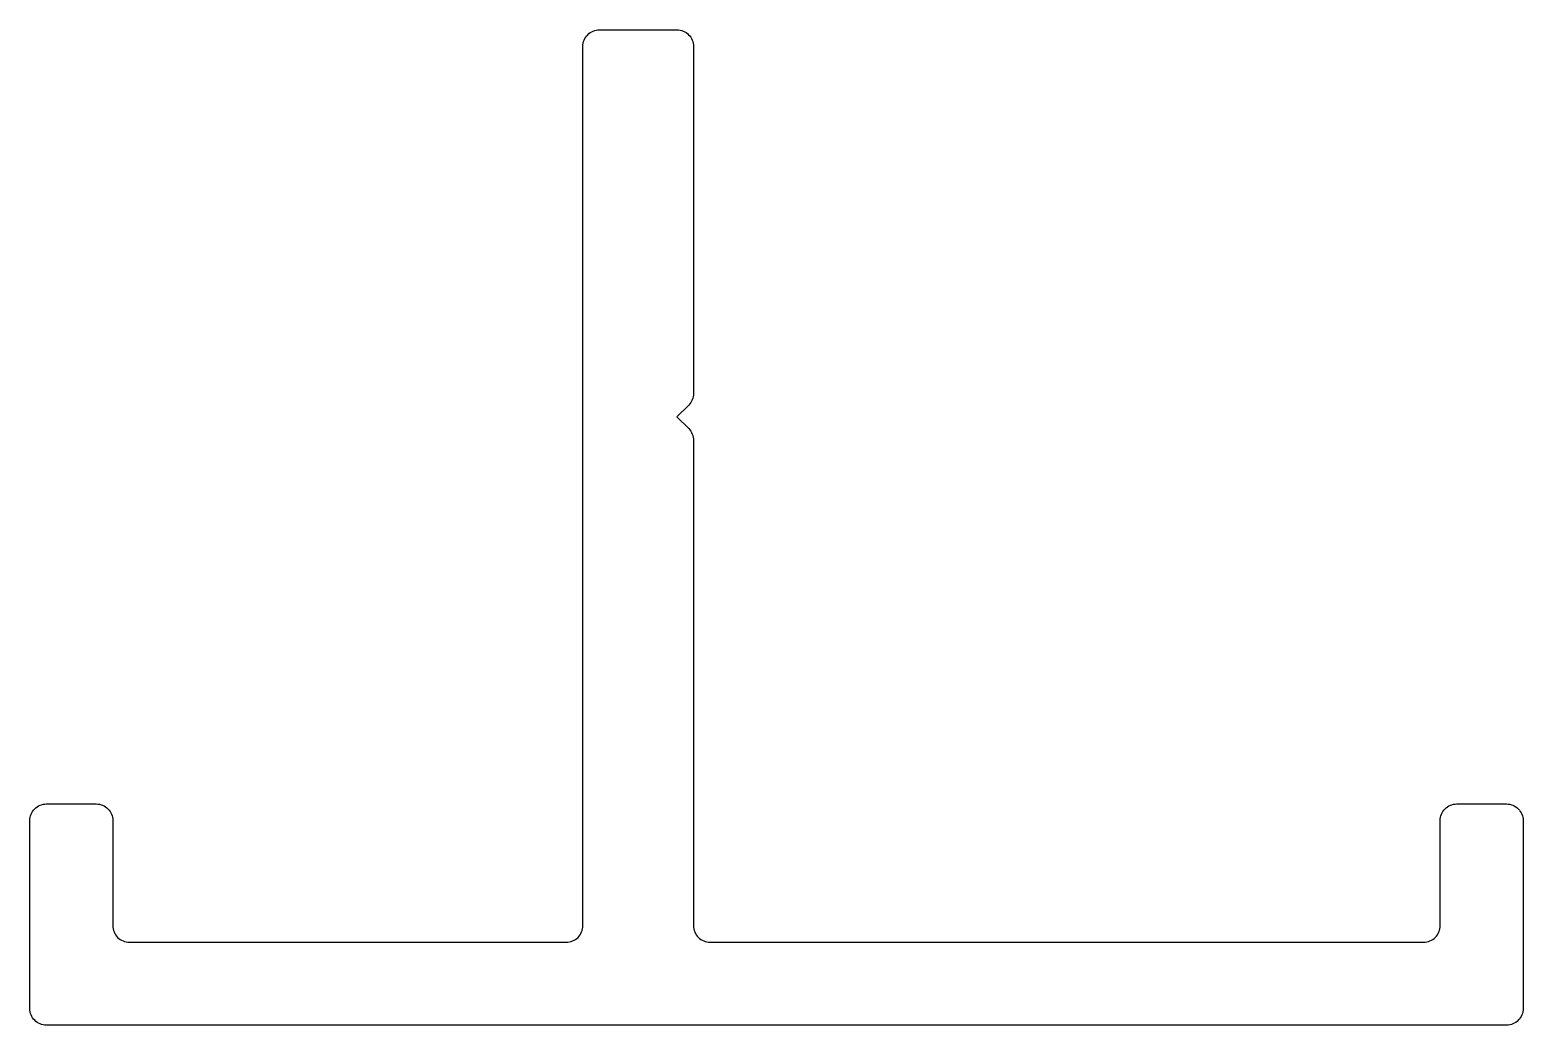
# Model space of a CAD drawing. Extents: x 465.8 to 492.8, y 638.7 to 656.7.
import ezdxf

# ---------------------------------------------------------------- set-up
doc = ezdxf.new("R2010")
doc.units = 0
doc.layers.get('0').update_dxf_attribs({"linetype": 'CONTINUOUS'})

msp = doc.modelspace()

# ---------------------------------------------------------------- linework, layer by layer
msp.add_lwpolyline([(477.834, 650.146, -0.198912), (477.747, 649.934), (477.534, 649.722), (477.747, 649.51, -0.198912), (477.834, 649.298), (477.834, 640.522, 0.414214), (478.134, 640.222), (491.034, 640.222, 0.414214), (491.334, 640.522), (491.334, 642.422, -0.414214), (491.634, 642.722), (492.534, 642.722, -0.414214), (492.834, 642.422), (492.834, 639.022, -0.414214), (492.534, 638.722), (466.134, 638.722, -0.414214), (465.834, 639.022), (465.834, 642.422, -0.414214), (466.134, 642.722), (467.034, 642.722, -0.414214), (467.334, 642.422), (467.334, 640.522, 0.414214), (467.634, 640.222), (475.534, 640.222, 0.414214), (475.834, 640.522), (475.834, 656.422, -0.414214), (476.134, 656.722), (477.534, 656.722, -0.414214), (477.834, 656.422)], format="xyb", close=True)

doc.saveas('drawing.dxf')
